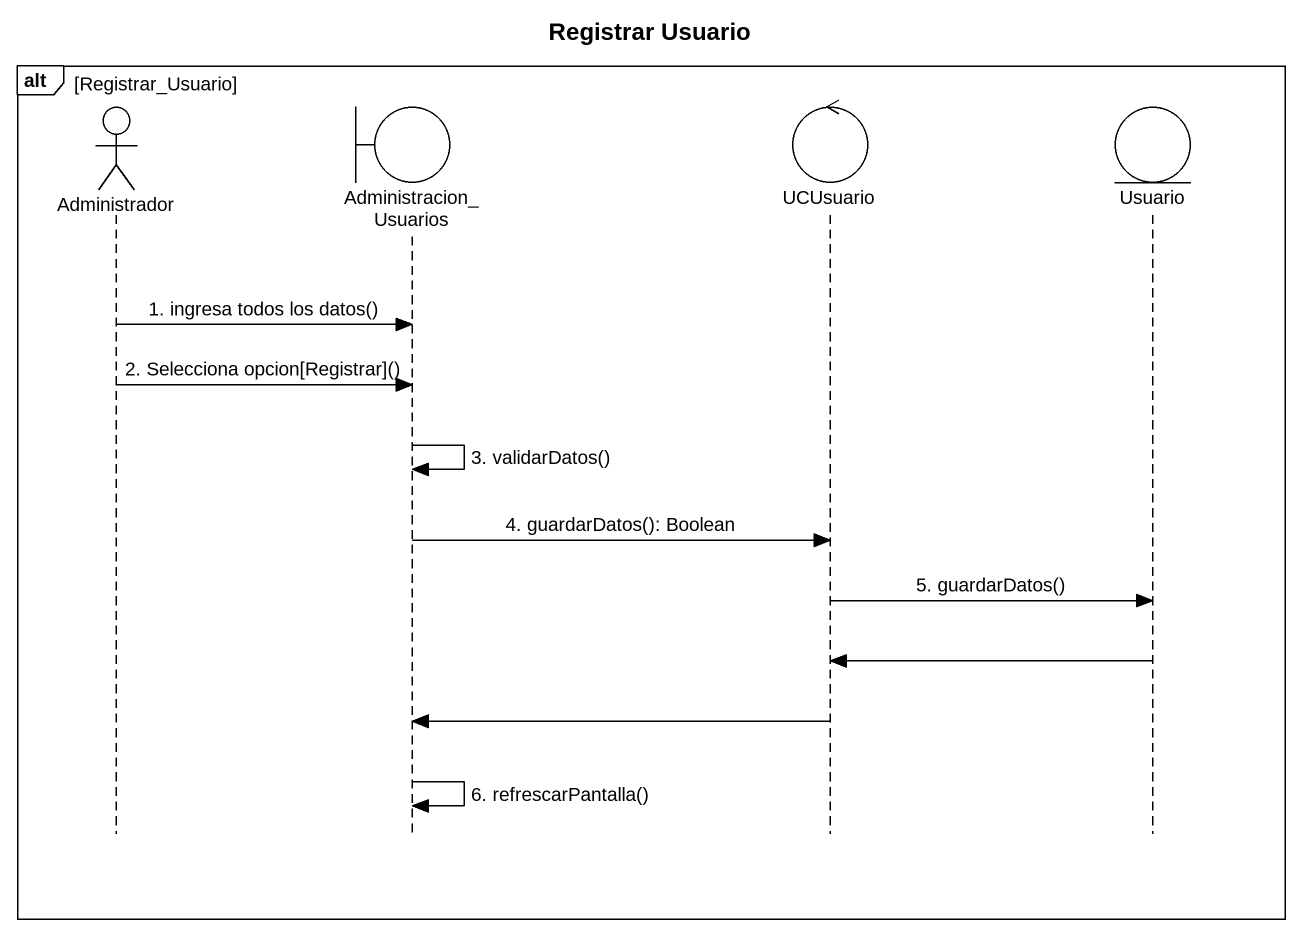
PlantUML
@startuml
title Registrar Usuario
hide footbox
actor Administrador
boundary Administracion_Usuarios
control UCUsuario
entity Usuario

alt Registrar_Usuario
  Administrador -> Administracion_Usuarios : 1. ingresa todos los datos()
  Administrador -> Administracion_Usuarios : 2. Selecciona opcion[Registrar]()
  Administracion_Usuarios -> Administracion_Usuarios : 3. validarDatos()
  Administracion_Usuarios -> UCUsuario : 4. guardarDatos(): Boolean
  UCUsuario -> Usuario : 5. guardarDatos()
  Usuario -> UCUsuario
  UCUsuario -> Administracion_Usuarios
  Administracion_Usuarios -> Administracion_Usuarios : 6. refrescarPantalla()
end
@enduml
